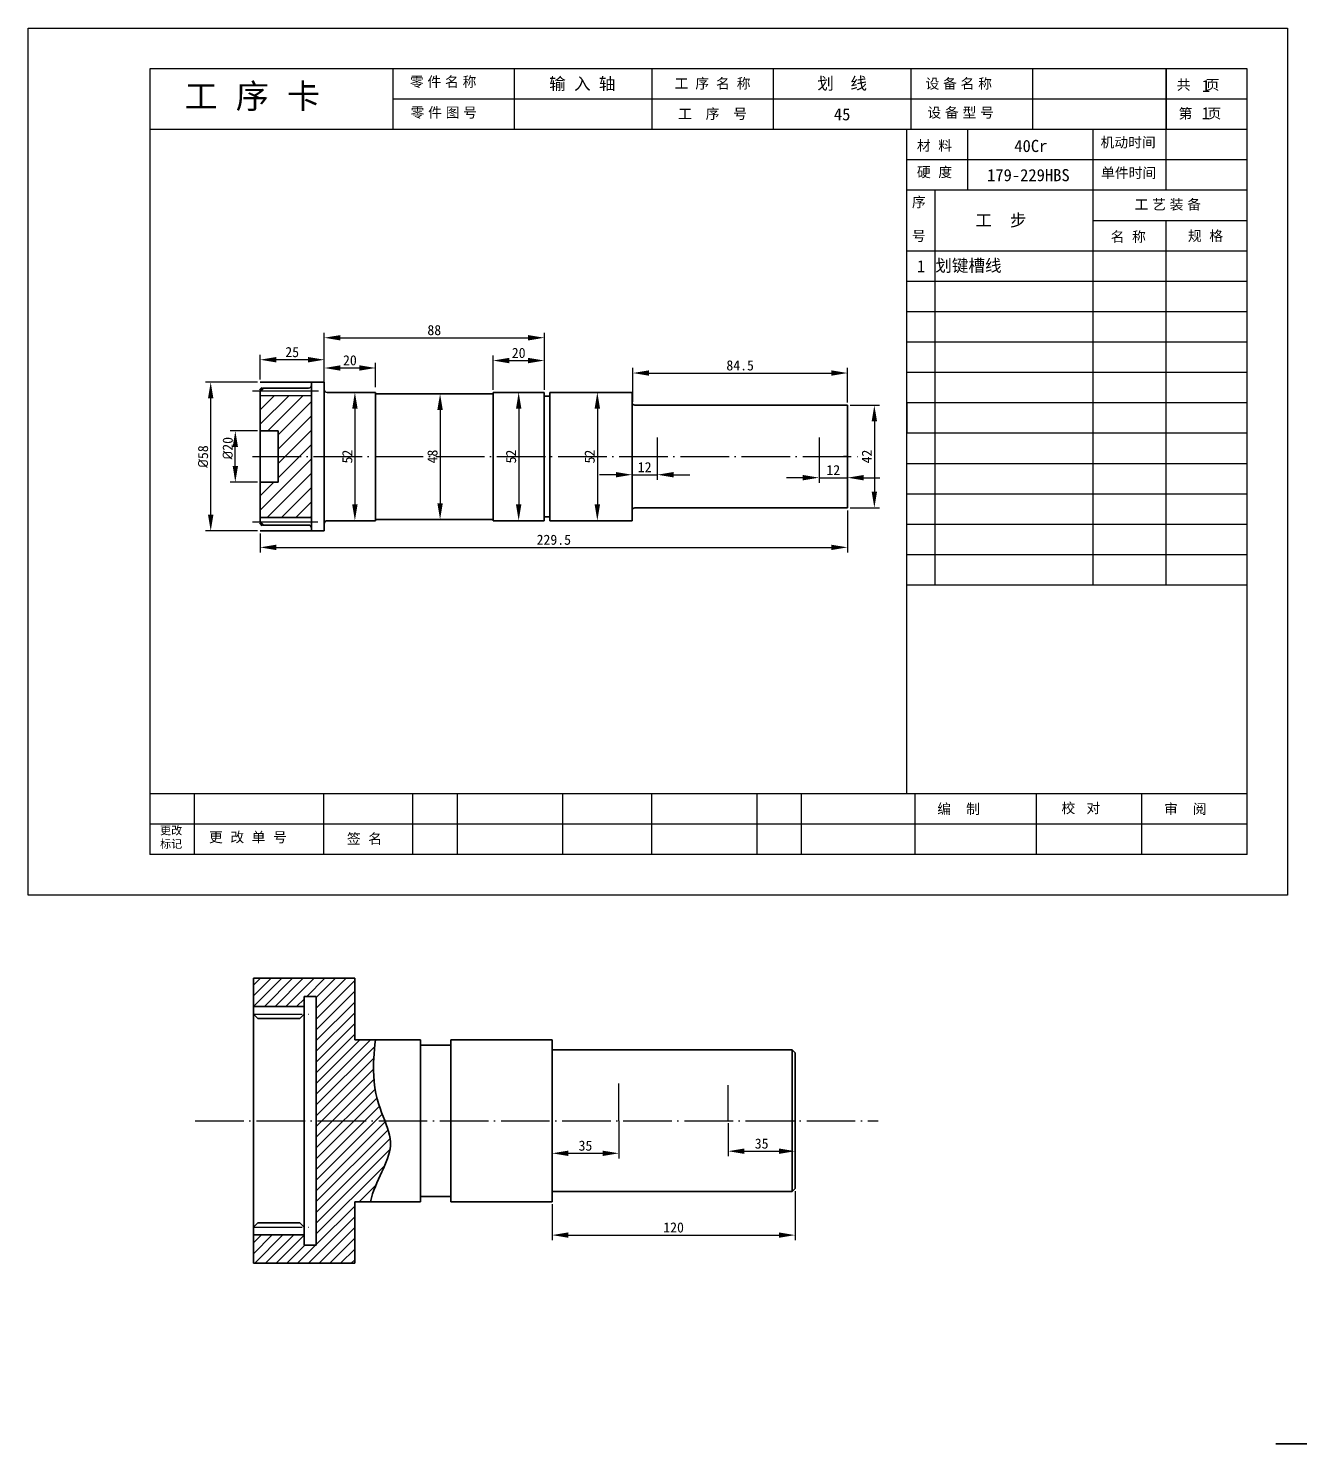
# Model space of a CAD drawing. Header units: millimetres. Extents: x -768 to 1998, y -1210 to -137.
# Drawn here: x 681.6 to 995.6, y -886.8 to -537.3 of the extents above; entities that cross this region are included whole.
import ezdxf

# ---------------------------------------------------------------- set-up
doc = ezdxf.new("R2010")
doc.units = ezdxf.units.MM
doc.header["$LTSCALE"] = 0.5
doc.header["$MEASUREMENT"] = 0
doc.linetypes.add('ACAD_ISO04W100', pattern=[30, 24, -3, 0, -3])
doc.layers.add('bx', color=4, linetype='Continuous', plot=False)
doc.layers.add('xi', color=7, linetype='Continuous', lineweight=35)
doc.layers.add('粗实线', color=7, linetype='Continuous', lineweight=70)
doc.layers.add('中心线', color=255, linetype='ACAD_ISO04W100')
doc.layers.add('尺寸标注', color=255, linetype='Continuous')
doc.styles.get("Standard").update_dxf_attribs({"font": '', "height": 2.5})
doc.styles.get('Standard').set_extended_font_data('SimSun')
doc.dimstyles.new('DIN', dxfattribs={"dimtxt": 2.5, "dimasz": 4, "dimexe": 1.25, "dimexo": 0.625, "dimtad": 1, "dimdec": 4, "dimdsep": 46, "dimlunit": 6, "dimtxsty": 'Standard', "dimcen": 2.5, "dimadec": 0, "dimazin": 0, "dimtfac": 1, "dimtdec": 4, "dimtmove": 0, "dimatfit": 3, "dimfxl": 1, "dimtvp": 1, "dimtolj": 1, "dimtzin": 0, "dimarcsym": 0})

# ---------------------------------------------------------------- blocks, each defined once
blk = doc.blocks.new('gxk1')
at = {"linetype": 'Continuous'}
for p, q in [((84, 7.5), (0, 7.5)), ((0, 0), (0, 7.5)), ((7, 0), (7, 7.5)), ((46, 0), (46, 7.5)), ((64, 0), (64, 7.5)), ((84, 0), (84, 7.5)), ((84, 0), (0, 0))]:
    blk.add_line(p, q, dxfattribs=at)
at = {"linetype": 'Continuous', "flags": 8}
for tag, p in [('XH', (0, 0)), ('GB', (7, 0)), ('MC', (46, 0)), ('GG', (64, 0))]:
    blk.add_attdef(tag, p, '', height=7, dxfattribs=at)
blk = doc.blocks.new('*D24')
at = {"layer": 'Defpoints', "color": 0, "transparency": 16777216}
for p in [(870.96, -823.77), (810.96, -827.02), (870.96, -835.26)]:
    blk.add_point(p, dxfattribs=at)
at = {"layer": 'xi', "color": 0, "lineweight": -2, "transparency": 16777216}
for p, q in [((870.96, -824.4), (870.96, -836.51)), ((810.96, -827.65), (810.96, -836.51)), ((814.96, -835.26), (866.96, -835.26))]:
    blk.add_line(p, q, dxfattribs=at)
at = {"layer": 'xi', "color": 0, "transparency": 16777216}
for points in [[(814.96, -834.59), (814.96, -835.92), (810.96, -835.26)], [(866.96, -834.59), (866.96, -835.92), (870.96, -835.26)]]:
    blk.add_solid(points, dxfattribs=at)
at = {"layer": 'xi', "color": 0, "transparency": 16777216, "insert": (840.96, -833.38), "char_height": 2.5, "attachment_point": 5}
blk.add_mtext('\\A1;120', dxfattribs=at)
blk = doc.blocks.new('*D25')
at = {"layer": 'Defpoints', "color": 0, "transparency": 16777216}
for p in [(810.96, -807.02), (827.42, -807.02), (827.42, -815.06)]:
    blk.add_point(p, dxfattribs=at)
at = {"layer": '中心线', "color": 0, "lineweight": -2, "transparency": 16777216}
for p, q in [((810.96, -807.65), (810.96, -816.31)), ((827.42, -807.65), (827.42, -816.31)), ((814.96, -815.06), (823.42, -815.06))]:
    blk.add_line(p, q, dxfattribs=at)
at = {"layer": '中心线', "color": 0, "transparency": 16777216}
for points in [[(814.96, -814.4), (814.96, -815.73), (810.96, -815.06)], [(823.42, -814.4), (823.42, -815.73), (827.42, -815.06)]]:
    blk.add_solid(points, dxfattribs=at)
at = {"layer": '中心线', "color": 0, "transparency": 16777216, "insert": (819.19, -813.19), "char_height": 2.5, "attachment_point": 5}
blk.add_mtext('\\A1;35', dxfattribs=at)
blk = doc.blocks.new('*D26')
at = {"layer": 'Defpoints', "color": 0, "transparency": 16777216}
for p in [(854.46, -807.02), (870.96, -807.02), (870.96, -814.54)]:
    blk.add_point(p, dxfattribs=at)
at = {"layer": '中心线', "color": 0, "lineweight": -2, "transparency": 16777216}
for p, q in [((854.46, -807.65), (854.46, -815.79)), ((870.96, -807.65), (870.96, -815.79)), ((858.46, -814.54), (866.96, -814.54))]:
    blk.add_line(p, q, dxfattribs=at)
at = {"layer": '中心线', "color": 0, "transparency": 16777216}
for points in [[(858.46, -813.87), (858.46, -815.21), (854.46, -814.54)], [(866.96, -813.87), (866.96, -815.21), (870.96, -814.54)]]:
    blk.add_solid(points, dxfattribs=at)
at = {"layer": '中心线', "color": 0, "transparency": 16777216, "insert": (862.71, -812.67), "char_height": 2.5, "attachment_point": 5}
blk.add_mtext('\\A1;35', dxfattribs=at)
blk = doc.blocks.new('*D164')
at = {"layer": 'Defpoints', "color": 0, "transparency": 16777216}
for p in [(883.91, -655.69), (738.84, -661.4), (883.91, -665.45)]:
    blk.add_point(p, dxfattribs=at)
at = {"layer": 'xi', "color": 0, "lineweight": -2, "transparency": 16777216}
for p, q in [((883.91, -656.32), (883.91, -666.7)), ((738.84, -662.03), (738.84, -666.7)), ((742.84, -665.45), (879.91, -665.45))]:
    blk.add_line(p, q, dxfattribs=at)
at = {"layer": 'xi', "color": 0, "transparency": 16777216}
for points in [[(742.84, -664.79), (742.84, -666.12), (738.84, -665.45)], [(879.91, -664.79), (879.91, -666.12), (883.91, -665.45)]]:
    blk.add_solid(points, dxfattribs=at)
at = {"layer": 'xi', "color": 0, "transparency": 16777216, "insert": (811.38, -663.58), "char_height": 2.5, "attachment_point": 5}
blk.add_mtext('\\A1;229.5', dxfattribs=at)
blk = doc.blocks.new('*D165')
at = {"layer": 'Defpoints', "color": 0, "transparency": 16777216}
for p in [(761.36, -627.19), (761.36, -658.86), (762.25, -658.86)]:
    blk.add_point(p, dxfattribs=at)
at = {"layer": 'xi', "color": 0, "lineweight": -2, "transparency": 16777216}
for p, q in [((761.98, -627.19), (763.5, -627.19)), ((762.25, -631.19), (762.25, -654.86)), ((761.98, -658.86), (763.5, -658.86))]:
    blk.add_line(p, q, dxfattribs=at)
at = {"layer": 'xi', "color": 0, "transparency": 16777216}
for points in [[(761.59, -631.19), (762.92, -631.19), (762.25, -627.19)], [(761.59, -654.86), (762.92, -654.86), (762.25, -658.86)]]:
    blk.add_solid(points, dxfattribs=at)
at = {"layer": 'xi', "color": 0, "transparency": 16777216, "insert": (760.38, -643.03), "char_height": 2.5, "attachment_point": 5, "rotation": 90}
blk.add_mtext('\\A1;52', dxfattribs=at)
blk = doc.blocks.new('*D166')
at = {"layer": 'Defpoints', "color": 0, "transparency": 16777216}
for p in [(784.68, -627.51), (783.29, -658.55), (784.68, -658.55)]:
    blk.add_point(p, dxfattribs=at)
at = {"layer": 'xi', "color": 0, "lineweight": -2, "transparency": 16777216}
for p, q in [((784.05, -627.51), (782.04, -627.51)), ((783.29, -631.51), (783.29, -654.55)), ((784.05, -658.55), (782.04, -658.55))]:
    blk.add_line(p, q, dxfattribs=at)
at = {"layer": 'xi', "color": 0, "transparency": 16777216}
for points in [[(782.62, -631.51), (783.96, -631.51), (783.29, -627.51)], [(782.62, -654.55), (783.96, -654.55), (783.29, -658.55)]]:
    blk.add_solid(points, dxfattribs=at)
at = {"layer": 'xi', "color": 0, "transparency": 16777216, "insert": (781.42, -643.03), "char_height": 2.5, "attachment_point": 5, "rotation": 90}
blk.add_mtext('\\A1;48', dxfattribs=at)
blk = doc.blocks.new('*D167')
at = {"layer": 'Defpoints', "color": 0, "transparency": 16777216}
for p in [(802.7, -627.19), (802.7, -658.86), (802.7, -658.86)]:
    blk.add_point(p, dxfattribs=at)
at = {"layer": 'xi', "color": 0, "lineweight": -2, "transparency": 16777216}
for p, q in [((802.08, -627.19), (801.45, -627.19)), ((802.7, -631.19), (802.7, -654.86)), ((802.08, -658.86), (801.45, -658.86))]:
    blk.add_line(p, q, dxfattribs=at)
at = {"layer": 'xi', "color": 0, "transparency": 16777216}
for points in [[(802.04, -631.19), (803.37, -631.19), (802.7, -627.19)], [(802.04, -654.86), (803.37, -654.86), (802.7, -658.86)]]:
    blk.add_solid(points, dxfattribs=at)
at = {"layer": 'xi', "color": 0, "transparency": 16777216, "insert": (800.83, -643.03), "char_height": 2.5, "attachment_point": 5, "rotation": 90}
blk.add_mtext('\\A1;52', dxfattribs=at)
blk = doc.blocks.new('*D168')
at = {"layer": 'Defpoints', "color": 0, "transparency": 16777216}
for p in [(820.56, -627.19), (820.56, -658.86), (822.13, -658.86)]:
    blk.add_point(p, dxfattribs=at)
at = {"layer": 'xi', "color": 0, "lineweight": -2, "transparency": 16777216}
for p, q in [((821.18, -627.19), (823.38, -627.19)), ((822.13, -631.19), (822.13, -654.86)), ((821.18, -658.86), (823.38, -658.86))]:
    blk.add_line(p, q, dxfattribs=at)
at = {"layer": 'xi', "color": 0, "transparency": 16777216}
for points in [[(821.46, -631.19), (822.8, -631.19), (822.13, -627.19)], [(821.46, -654.86), (822.8, -654.86), (822.13, -658.86)]]:
    blk.add_solid(points, dxfattribs=at)
at = {"layer": 'xi', "color": 0, "transparency": 16777216, "insert": (820.25, -643.03), "char_height": 2.5, "attachment_point": 5, "rotation": 90}
blk.add_mtext('\\A1;52', dxfattribs=at)
blk = doc.blocks.new('*D169')
at = {"layer": 'Defpoints', "color": 0, "transparency": 16777216}
for p in [(883.91, -630.35), (883.91, -655.69), (890.54, -655.69)]:
    blk.add_point(p, dxfattribs=at)
at = {"layer": 'xi', "color": 0, "lineweight": -2, "transparency": 16777216}
for p, q in [((884.54, -630.35), (891.79, -630.35)), ((890.54, -634.35), (890.54, -651.69)), ((884.54, -655.69), (891.79, -655.69))]:
    blk.add_line(p, q, dxfattribs=at)
at = {"layer": 'xi', "color": 0, "transparency": 16777216}
for points in [[(889.88, -634.35), (891.21, -634.35), (890.54, -630.35)], [(889.88, -651.69), (891.21, -651.69), (890.54, -655.69)]]:
    blk.add_solid(points, dxfattribs=at)
at = {"layer": 'xi', "color": 0, "transparency": 16777216, "insert": (888.67, -643.02), "char_height": 2.5, "attachment_point": 5, "rotation": 90}
blk.add_mtext('\\A1;42', dxfattribs=at)
blk = doc.blocks.new('*D170')
at = {"layer": 'Defpoints', "color": 0, "transparency": 16777216}
for p in [(767.35, -621.16), (754.69, -626.52), (767.35, -626.52)]:
    blk.add_point(p, dxfattribs=at)
at = {"layer": 'xi', "color": 0, "lineweight": -2, "transparency": 16777216}
for p, q in [((754.69, -625.89), (754.69, -619.91)), ((758.69, -621.16), (763.35, -621.16)), ((767.35, -625.89), (767.35, -619.91))]:
    blk.add_line(p, q, dxfattribs=at)
at = {"layer": 'xi', "color": 0, "transparency": 16777216}
for points in [[(758.69, -620.49), (758.69, -621.82), (754.69, -621.16)], [(763.35, -620.49), (763.35, -621.82), (767.35, -621.16)]]:
    blk.add_solid(points, dxfattribs=at)
at = {"layer": 'xi', "color": 0, "transparency": 16777216, "insert": (761.02, -619.28), "char_height": 2.5, "attachment_point": 5}
blk.add_mtext('\\A1;20', dxfattribs=at)
blk = doc.blocks.new('*D171')
at = {"layer": 'Defpoints', "color": 0, "transparency": 16777216}
for p in [(809.04, -619.32), (796.37, -627.19), (809.04, -627.19)]:
    blk.add_point(p, dxfattribs=at)
at = {"layer": 'xi', "color": 0, "lineweight": -2, "transparency": 16777216}
for p, q in [((796.37, -626.57), (796.37, -618.07)), ((809.04, -626.57), (809.04, -618.07)), ((800.37, -619.32), (805.04, -619.32))]:
    blk.add_line(p, q, dxfattribs=at)
at = {"layer": 'xi', "color": 0, "transparency": 16777216}
for points in [[(800.37, -618.65), (800.37, -619.99), (796.37, -619.32)], [(805.04, -618.65), (805.04, -619.99), (809.04, -619.32)]]:
    blk.add_solid(points, dxfattribs=at)
at = {"layer": 'xi', "color": 0, "transparency": 16777216, "insert": (802.7, -617.45), "char_height": 2.5, "attachment_point": 5}
blk.add_mtext('\\A1;20', dxfattribs=at)
blk = doc.blocks.new('*D172')
at = {"layer": 'Defpoints', "color": 0, "transparency": 16777216}
for p in [(883.91, -622.4), (830.9, -630.15), (883.91, -630.35)]:
    blk.add_point(p, dxfattribs=at)
at = {"layer": 'xi', "color": 0, "lineweight": -2, "transparency": 16777216}
for p, q in [((830.9, -629.53), (830.9, -621.15)), ((883.91, -629.72), (883.91, -621.15)), ((834.9, -622.4), (879.91, -622.4))]:
    blk.add_line(p, q, dxfattribs=at)
at = {"layer": 'xi', "color": 0, "transparency": 16777216}
for points in [[(834.9, -621.74), (834.9, -623.07), (830.9, -622.4)], [(879.91, -621.74), (879.91, -623.07), (883.91, -622.4)]]:
    blk.add_solid(points, dxfattribs=at)
at = {"layer": 'xi', "color": 0, "transparency": 16777216, "insert": (857.4, -620.53), "char_height": 2.5, "attachment_point": 5}
blk.add_mtext('\\A1;84.5', dxfattribs=at)
blk = doc.blocks.new('*D173')
at = {"layer": 'Defpoints', "color": 0, "transparency": 16777216}
for p in [(809.04, -613.69), (754.69, -624.67), (809.04, -624.67)]:
    blk.add_point(p, dxfattribs=at)
at = {"layer": 'xi', "color": 0, "lineweight": -2, "transparency": 16777216}
for p, q in [((754.69, -624.04), (754.69, -612.44)), ((758.69, -613.69), (805.04, -613.69)), ((809.04, -624.04), (809.04, -612.44))]:
    blk.add_line(p, q, dxfattribs=at)
at = {"layer": 'xi', "color": 0, "transparency": 16777216}
for points in [[(758.69, -613.03), (758.69, -614.36), (754.69, -613.69)], [(805.04, -613.03), (805.04, -614.36), (809.04, -613.69)]]:
    blk.add_solid(points, dxfattribs=at)
at = {"layer": 'xi', "color": 0, "transparency": 16777216, "insert": (781.86, -611.82), "char_height": 2.5, "attachment_point": 5}
blk.add_mtext('\\A1;88', dxfattribs=at)
blk = doc.blocks.new('*D174')
at = {"layer": 'Defpoints', "color": 0, "transparency": 16777216}
for p in [(738.84, -619.12), (738.84, -624.67), (754.69, -624.67)]:
    blk.add_point(p, dxfattribs=at)
at = {"layer": 'xi', "color": 0, "lineweight": -2, "transparency": 16777216}
for p, q in [((738.84, -624.04), (738.84, -617.87)), ((754.69, -624.04), (754.69, -617.87)), ((750.69, -619.12), (742.84, -619.12))]:
    blk.add_line(p, q, dxfattribs=at)
at = {"layer": 'xi', "color": 0, "transparency": 16777216}
for points in [[(742.84, -618.45), (742.84, -619.78), (738.84, -619.12)], [(750.69, -618.45), (750.69, -619.78), (754.69, -619.12)]]:
    blk.add_solid(points, dxfattribs=at)
at = {"layer": 'xi', "color": 0, "transparency": 16777216, "insert": (746.76, -617.24), "char_height": 2.5, "attachment_point": 5}
blk.add_mtext('\\A1;25', dxfattribs=at)
blk = doc.blocks.new('*D175')
at = {"layer": 'Defpoints', "color": 0, "transparency": 16777216}
for p in [(732.72, -636.69), (738.84, -636.69), (738.84, -649.35)]:
    blk.add_point(p, dxfattribs=at)
at = {"layer": 'xi', "color": 0, "lineweight": -2, "transparency": 16777216}
for p, q in [((738.22, -636.69), (731.47, -636.69)), ((732.72, -645.35), (732.72, -640.69)), ((738.22, -649.35), (731.47, -649.35))]:
    blk.add_line(p, q, dxfattribs=at)
at = {"layer": 'xi', "color": 0, "transparency": 16777216}
for points in [[(732.06, -640.69), (733.39, -640.69), (732.72, -636.69)], [(732.06, -645.35), (733.39, -645.35), (732.72, -649.35)]]:
    blk.add_solid(points, dxfattribs=at)
at = {"layer": 'xi', "color": 0, "transparency": 16777216, "insert": (730.85, -640.97), "char_height": 2.5, "attachment_point": 5, "rotation": 90}
blk.add_mtext('\\A1;{\\fISOCPEUR|b0|i0|c0|p34;%%C}20', dxfattribs=at)
blk = doc.blocks.new('*D176')
at = {"layer": 'Defpoints', "color": 0, "transparency": 16777216}
for p in [(726.64, -624.67), (738.84, -624.67), (738.84, -661.4)]:
    blk.add_point(p, dxfattribs=at)
at = {"layer": 'xi', "color": 0, "lineweight": -2, "transparency": 16777216}
for p, q in [((738.22, -624.67), (725.39, -624.67)), ((726.64, -657.4), (726.64, -628.67)), ((738.22, -661.4), (725.39, -661.4))]:
    blk.add_line(p, q, dxfattribs=at)
at = {"layer": 'xi', "color": 0, "transparency": 16777216}
for points in [[(725.97, -628.67), (727.31, -628.67), (726.64, -624.67)], [(725.97, -657.4), (727.31, -657.4), (726.64, -661.4)]]:
    blk.add_solid(points, dxfattribs=at)
at = {"layer": 'xi', "color": 0, "transparency": 16777216, "insert": (724.76, -643.03), "char_height": 2.5, "attachment_point": 5, "rotation": 90}
blk.add_mtext('\\A1;{\\fISOCPEUR|b0|i0|c0|p34;%%C}58', dxfattribs=at)
blk = doc.blocks.new('*D177')
at = {"layer": 'Defpoints', "color": 0, "transparency": 16777216}
for p in [(830.7, -643.03), (836.94, -642.92), (836.94, -647.51)]:
    blk.add_point(p, dxfattribs=at)
at = {"layer": '尺寸标注', "color": 0, "lineweight": -2, "transparency": 16777216}
for p, q in [((830.7, -643.65), (830.7, -648.76)), ((836.94, -643.55), (836.94, -648.76)), ((826.7, -647.51), (822.7, -647.51)), ((830.7, -647.51), (836.94, -647.51)), ((840.94, -647.51), (844.94, -647.51))]:
    blk.add_line(p, q, dxfattribs=at)
at = {"layer": '尺寸标注', "color": 0, "transparency": 16777216}
for points in [[(826.7, -646.84), (826.7, -648.18), (830.7, -647.51)], [(840.94, -646.84), (840.94, -648.18), (836.94, -647.51)]]:
    blk.add_solid(points, dxfattribs=at)
at = {"layer": '尺寸标注', "color": 0, "transparency": 16777216, "insert": (833.82, -645.64), "char_height": 2.5, "attachment_point": 5}
blk.add_mtext('\\A1;12', dxfattribs=at)
blk = doc.blocks.new('*D178')
at = {"layer": 'Defpoints', "color": 0, "transparency": 16777216}
for p in [(876.88, -642.77), (883.91, -642.77), (883.91, -648.24)]:
    blk.add_point(p, dxfattribs=at)
at = {"layer": '尺寸标注', "color": 0, "lineweight": -2, "transparency": 16777216}
for p, q in [((876.88, -643.4), (876.88, -649.49)), ((883.91, -643.4), (883.91, -649.49)), ((872.88, -648.24), (868.88, -648.24)), ((876.88, -648.24), (883.91, -648.24)), ((887.91, -648.24), (891.91, -648.24))]:
    blk.add_line(p, q, dxfattribs=at)
at = {"layer": '尺寸标注', "color": 0, "transparency": 16777216}
for points in [[(872.88, -647.58), (872.88, -648.91), (876.88, -648.24)], [(887.91, -647.58), (887.91, -648.91), (883.91, -648.24)]]:
    blk.add_solid(points, dxfattribs=at)
at = {"layer": '尺寸标注', "color": 0, "transparency": 16777216, "insert": (880.4, -646.37), "char_height": 2.5, "attachment_point": 5}
blk.add_mtext('\\A1;12', dxfattribs=at)

msp = doc.modelspace()

# ---------------------------------------------------------------- hatches: boundary and pattern name
h = msp.add_hatch()
h.set_pattern_fill('ANSI31', color=0, scale=20, angle=180)
h.set_pattern_definition([(225, (282.7299, -1137.1288), (1.767767, -1.767767), [])])
h.paths.add_polyline_path([(738.84105, -658.07049), (748.18286, -658.07049), (751.50711, -658.07049), (751.50711, -643.02727), (743.27316, -643.02727), (743.27316, -649.3603), (738.84105, -649.3603)])
h.paths.add_polyline_path([(738.84105, -636.68816), (743.27316, -636.68816), (743.27316, -643.02727), (751.50711, -643.02727), (751.50711, -628.00769), (738.84105, -627.98404)])
at = {"layer": '尺寸标注'}
h = msp.add_hatch(dxfattribs=at)
h.set_pattern_fill('ANSI31', color=256, scale=15, style=0)
h.set_pattern_definition([(45, (0, 114.7022), (-1.3258252, 1.3258252), [])])
edge = h.paths.add_edge_path()
edge.add_spline(control_points=[(769.64023, -807.02487), (768.53281, -804.16306), (766.38609, -798.98225), (766.96765, -790.09514), (767.35, -787.07802)], knot_values=[15.556508156, 15.556508156, 15.556508156, 15.556508156, 25.64315715, 31.023915723, 31.023915723, 31.023915723, 31.023915723], degree=3, periodic=0)
edge.add_line((767.35, -787.07802), (762.9825, -787.07802))
edge.add_line((762.9825, -787.07802), (762.2325, -787.07802))
edge.add_line((762.2325, -787.07802), (762.2325, -785.08952))
edge.add_line((762.2325, -785.08952), (762.20804, -771.85342))
edge.add_line((762.20804, -771.85342), (754.70804, -771.85342))
edge.add_line((754.70804, -771.85342), (749.70804, -771.85342))
edge.add_line((749.70804, -771.85342), (737.20804, -771.85342))
edge.add_line((737.20804, -771.85342), (737.20804, -778.82802))
edge.add_line((737.20804, -778.82802), (748.45804, -778.82802))
edge.add_line((748.45804, -778.82802), (749.70804, -778.82802))
edge.add_line((749.70804, -778.82802), (749.70804, -776.30351))
edge.add_line((749.70804, -776.30351), (752.70804, -776.30351))
edge.add_line((752.70804, -776.30351), (752.70804, -807.02487))
edge.add_line((752.70804, -807.02487), (769.64023, -807.02487))
edge = h.paths.add_edge_path()
edge.add_spline(control_points=[(766.07142, -827.02487), (767.31676, -821.83463), (772.47857, -814.77422), (770.49265, -809.22771), (769.64023, -807.02487)], knot_values=[31.023915723, 31.023915723, 31.023915723, 31.023915723, 45.964207843, 53.728243003, 53.728243003, 53.728243003, 53.728243003], degree=3, periodic=0)
edge.add_line((769.64023, -807.02487), (752.70804, -807.02487))
edge.add_line((752.70804, -807.02487), (752.70804, -837.74624))
edge.add_line((752.70804, -837.74624), (749.70804, -837.74624))
edge.add_line((749.70804, -837.74624), (749.70804, -835.22057))
edge.add_line((749.70804, -835.22057), (737.20804, -835.20838))
edge.add_line((737.20804, -835.20838), (737.20804, -842.19632))
edge.add_line((737.20804, -842.19632), (749.70804, -842.19632))
edge.add_line((749.70804, -842.19632), (758.45804, -842.19632))
edge.add_line((758.45804, -842.19632), (762.20804, -842.19632))
edge.add_line((762.20804, -842.19632), (762.2325, -828.96023))
edge.add_line((762.2325, -828.96023), (762.2325, -827.02487))
edge.add_line((762.2325, -827.02487), (762.9825, -827.02487))
edge.add_line((762.9825, -827.02487), (766.07142, -827.02487))

# ---------------------------------------------------------------- linework, layer by layer
at = {"color": 0, "linetype": 'ByBlock'}
for p, q in [((982.59125, -547.28698), (711.59125, -547.28698)), ((711.59125, -547.28698), (711.59125, -741.28698)), ((771.59125, -547.28698), (771.59125, -562.28698)), ((801.59125, -547.28698), (801.59125, -562.28698)), ((835.59125, -547.28698), (835.59125, -562.28698)), ((865.59125, -547.28698), (865.59125, -562.28698)), ((899.59125, -547.28698), (899.59125, -562.28698)), ((929.59125, -547.28698), (929.59125, -562.28698)), ((962.59125, -577.28698), (962.59125, -547.28698)), ((962.59125, -547.28698), (962.59125, -562.28698)), ((982.59125, -741.28698), (982.59125, -547.28698)), ((982.59125, -554.78698), (771.59125, -554.78698)), ((982.59125, -562.28698), (711.59125, -562.28698)), ((898.59125, -726.28698), (898.59125, -562.28698)), ((913.59125, -577.28698), (913.59125, -562.28698)), ((944.59125, -592.28698), (944.59125, -562.28698)), ((982.59125, -569.78698), (898.59125, -569.78698)), ((982.59125, -577.28698), (898.59125, -577.28698)), ((905.59125, -592.28698), (905.59125, -577.28698)), ((982.59125, -584.78698), (944.59125, -584.78698)), ((962.59125, -592.28698), (962.59125, -584.78698)), ((982.59125, -592.28698), (898.59125, -592.28698)), ((898.59125, -629.78698), (898.59125, -637.28698)), ((982.59125, -726.28698), (711.59125, -726.28698)), ((722.59125, -726.28698), (722.59125, -741.28698)), ((754.59125, -741.28698), (754.59125, -726.28698)), ((776.59125, -741.28698), (776.59125, -726.28698)), ((787.59125, -741.28698), (787.59125, -726.28698)), ((813.59125, -741.28698), (813.59125, -726.28698)), ((835.59125, -741.28698), (835.59125, -726.28698)), ((861.59125, -741.28698), (861.59125, -726.28698)), ((872.59125, -741.28698), (872.59125, -726.28698)), ((900.59125, -741.28698), (900.59125, -726.28698)), ((930.59125, -741.28698), (930.59125, -726.28698)), ((956.59125, -741.28698), (956.59125, -726.28698)), ((982.59125, -733.78698), (711.59125, -733.78698)), ((982.59125, -741.28698), (711.59125, -741.28698))]:
    msp.add_line(p, q, dxfattribs=at)
at = {"color": 0, "linetype": 'ByBlock', "lineweight": 30}
msp.add_line((711.59125, -562.28698), (711.59125, -562.28698), dxfattribs=at)
for p, q in [((753.2709, -626.88767), (736.94621, -626.88767)), ((753.10404, -659.19051), (736.94621, -659.19051))]:
    msp.add_line(p, q)
at = {"layer": 'bx', "color": 0, "linetype": 'ByBlock'}
msp.add_lwpolyline([(681.59125, -537.28698), (992.59125, -537.28698), (992.59125, -751.28698), (681.59125, -751.28698)], close=True, dxfattribs=at)
at = {"layer": 'xi', "color": 0}
for p, q in [((751.50711, -624.66587), (738.84105, -624.66587)), ((738.84105, -659.32156), (738.84105, -626.75662)), ((883.91167, -643.03335), (883.91167, -630.34905)), ((883.91167, -630.34905), (883.91167, -655.69333)), ((738.84105, -643.02119), (738.84105, -659.32156)), ((882.95851, -643.02119), (883.91167, -643.03335)), ((883.91167, -643.03335), (883.91167, -643.03335)), ((881.63579, -655.69333), (882.95851, -655.69333)), ((882.95851, -655.69333), (883.91167, -655.69333)), ((754.68882, -661.40082), (738.84105, -661.40082)), ((737.20804, -781.09007), (737.20804, -771.85342)), ((737.20804, -771.85342), (749.70804, -771.85342)), ((749.70804, -771.85342), (754.70804, -771.85342)), ((737.20804, -778.82802), (748.45804, -778.82802)), ((748.45804, -778.82802), (749.70804, -778.82802)), ((749.70804, -778.82802), (749.70804, -776.30351)), ((749.70804, -778.82802), (749.70804, -781.03727)), ((748.45804, -781.78727), (748.63666, -781.78727)), ((778.45804, -787.07802), (778.45804, -807.02487)), ((778.45804, -788.32802), (785.95804, -788.32802)), ((785.95804, -788.32802), (785.95804, -787.07802)), ((785.95804, -788.32802), (785.95804, -807.02487)), ((870.20804, -789.52487), (810.95804, -789.52487)), ((870.20804, -789.52487), (870.20804, -824.52487)), ((870.95804, -823.77487), (870.95804, -790.27487)), ((778.45804, -827.02487), (778.45804, -807.02486)), ((785.95804, -827.02487), (785.95804, -807.02486)), ((810.95804, -824.52487), (870.20804, -824.52487)), ((778.45804, -825.72172), (785.95804, -825.72172)), ((737.18055, -835.20836), (749.70804, -835.22057)), ((737.20804, -832.94632), (737.20804, -842.19632)), ((749.70804, -835.22173), (749.70804, -833.01131)), ((749.70804, -835.22173), (749.70804, -837.74624)), ((737.20804, -842.19632), (749.70804, -842.19632)), ((749.70804, -842.19632), (758.45804, -842.19632))]:
    msp.add_line(p, q, dxfattribs=at)
at = {"layer": 'xi'}
for p, q in [((751.50711, -624.66587), (754.68882, -624.66587)), ((751.50711, -624.67195), (751.50711, -625.44948)), ((751.50711, -624.67195), (754.68882, -624.67195)), ((751.50711, -625.44948), (751.50711, -658.07049)), ((754.68882, -624.66587), (754.68882, -626.51613)), ((754.68882, -624.67195), (754.68882, -626.52221)), ((738.84105, -626.88767), (738.84105, -626.75662)), ((738.84105, -626.88767), (738.84105, -627.98404)), ((738.84105, -627.97796), (738.84105, -636.68816)), ((738.84105, -627.98404), (738.84105, -636.69424)), ((738.84105, -627.98404), (751.50711, -628.00769)), ((739.47266, -626.125), (750.83158, -626.125)), ((754.68882, -659.53841), (754.68882, -626.51613)), ((754.68882, -659.54449), (754.68882, -626.52221)), ((755.36434, -627.19166), (767.35488, -627.19166)), ((767.35488, -627.19166), (767.35488, -658.86288)), ((767.35488, -627.5132), (796.3686, -627.5132)), ((796.3686, -627.5132), (796.3686, -627.19166)), ((796.3686, -627.19166), (809.03533, -627.19166)), ((796.3686, -627.5132), (796.3686, -658.86288)), ((809.03533, -627.19166), (809.03533, -657.92188)), ((809.03533, -628.13266), (810.41745, -628.13266)), ((810.41745, -627.19166), (810.41745, -658.86288)), ((830.69733, -627.19166), (810.41745, -627.19166)), ((830.69733, -629.67353), (830.69733, -627.19166)), ((830.69733, -656.36885), (830.69733, -629.67353)), ((831.37286, -630.34905), (883.91167, -630.34905)), ((883.91167, -631.31437), (883.91167, -654.75232)), ((738.84105, -636.68816), (743.27316, -636.68816)), ((738.84105, -649.35422), (738.84105, -636.68816)), ((738.84105, -636.69424), (743.27316, -636.69424)), ((738.84105, -649.3603), (738.84105, -636.69424)), ((743.27316, -636.68816), (743.27316, -649.35422)), ((743.27316, -636.69424), (743.27316, -649.3603)), ((743.27316, -649.35422), (738.84105, -649.35422)), ((738.84105, -649.35422), (738.84105, -658.06441)), ((743.27316, -649.3603), (738.84105, -649.3603)), ((738.84105, -649.3603), (738.84105, -658.07049)), ((830.69733, -656.36885), (830.69733, -658.86288)), ((882.95851, -655.69333), (831.37286, -655.69333)), ((738.84105, -658.07049), (748.18286, -658.07049)), ((738.84105, -658.07049), (738.84105, -659.32156)), ((739.47266, -659.94169), (750.83158, -659.94169)), ((748.18286, -658.07049), (751.50711, -658.07049)), ((751.50711, -658.07049), (751.50711, -661.40082)), ((754.68882, -661.40082), (754.68882, -659.53841)), ((754.68882, -661.4069), (754.68882, -659.54449)), ((767.35488, -658.86288), (755.36434, -658.86288)), ((796.3686, -658.55349), (767.35488, -658.55349)), ((809.03533, -658.86288), (796.3686, -658.86288)), ((809.03533, -657.92188), (809.03533, -658.86288)), ((809.03533, -657.92188), (810.41745, -657.92188)), ((810.41745, -658.86288), (830.69733, -658.86288)), ((754.70804, -771.85342), (762.20804, -771.85342)), ((762.20804, -771.85342), (762.2325, -785.08952)), ((749.70804, -776.30351), (752.70804, -776.30351)), ((752.70804, -837.74624), (752.70804, -776.30351)), ((737.20804, -780.71589), (738.27942, -781.78727)), ((737.20804, -781.09007), (737.20804, -832.94632)), ((748.63666, -781.78727), (738.27942, -781.78727)), ((749.70804, -780.71589), (748.63666, -781.78727)), ((749.70804, -781.03727), (749.70804, -833.01131)), ((762.2325, -785.08952), (762.2325, -787.07802)), ((762.2325, -787.07802), (762.9825, -787.07802)), ((778.45804, -787.07802), (762.9825, -787.07802)), ((810.95804, -787.02487), (785.95804, -787.02487)), ((810.95804, -787.02487), (810.95804, -827.02487)), ((870.20804, -789.52487), (870.95804, -790.27487)), ((870.95804, -823.77487), (870.20804, -824.52487)), ((762.2325, -828.96023), (762.2325, -827.02487)), ((762.9825, -827.02487), (762.2325, -827.02487)), ((778.45804, -827.02487), (762.9825, -827.02487)), ((810.95804, -827.02487), (785.95804, -827.02487)), ((762.20804, -842.19632), (762.2325, -828.96023)), ((737.20804, -833.33132), (738.27688, -832.26248)), ((748.6392, -832.26248), (738.27688, -832.26248)), ((749.70804, -833.33132), (748.6392, -832.26248)), ((749.70804, -837.74624), (752.70804, -837.74624)), ((754.70804, -842.19632), (762.20804, -842.19632))]:
    msp.add_line(p, q, dxfattribs=at)
at = {"layer": 'xi', "color": 1}
msp.add_line((989.68862, -886.76052), (1124.58473, -886.76052), dxfattribs=at)
at = {"layer": 'xi'}
for centre, start, end in [((750.83158, -625.44948), 270, 0), ((755.36434, -626.51613), 180, 270), ((755.36434, -626.52221), 180, 270), ((831.37286, -629.67353), 180, 270), ((831.37286, -656.36885), 90, 180), ((750.83158, -660.61722), 0, 90), ((755.36434, -659.53841), 90, 180), ((755.36434, -659.54449), 90, 180)]:
    msp.add_arc(centre, 0.67552, start, end, dxfattribs=at)
msp.add_open_spline([(767.35, -787.07802), (766.96765, -790.09514), (766.09417, -803.44324), (774.77176, -811.63755), (767.31676, -821.83463), (766.07142, -827.02487)], degree=3, knots=[15.556508156, 15.556508156, 15.556508156, 15.556508156, 20.937266729, 38.787950884, 53.728243003, 53.728243003, 53.728243003, 53.728243003], dxfattribs=at)
at = {"layer": '中心线'}
for p, q in [((736.94621, -643.02727), (887.15283, -643.02727)), ((737.20804, -780.71589), (751.17773, -780.71589)), ((827.42236, -807.02487), (827.42236, -797.85491)), ((854.45804, -807.02487), (854.45804, -798.21227)), ((827.42236, -807.02487), (827.42236, -815.48481)), ((737.20804, -833.33132), (751.21812, -833.33132))]:
    msp.add_line(p, q, dxfattribs=at)
at = {"layer": '中心线', "color": 1}
msp.add_line((722.8379, -807.02487), (891.45804, -807.02487), dxfattribs=at)
at = {"layer": '尺寸标注', "color": 0}
for p, q in [((836.9377, -638.33889), (836.9377, -647.51076)), ((876.87855, -638.33889), (876.87855, -647.20503))]:
    msp.add_line(p, q, dxfattribs=at)
at = {"layer": '粗实线'}
for p, q in [((738.84105, -626.75662), (739.47266, -626.125)), ((738.84105, -659.32156), (739.47266, -659.94169))]:
    msp.add_line(p, q, dxfattribs=at)

# ---------------------------------------------------------------- block references
at = {"color": 0, "linetype": 'ByBlock'}
for p in [(898.59125, -599.78698), (898.59125, -607.28698), (898.59125, -614.78698), (898.59125, -622.28698), (898.59125, -629.78698), (898.59125, -637.28698), (898.59125, -644.78698), (898.59125, -652.28698), (898.59125, -659.78698), (898.59125, -667.28698), (898.59125, -674.78698)]:
    msp.add_blockref('gxk1', p, dxfattribs=at)

# ---------------------------------------------------------------- texts
at = {"color": 0, "linetype": 'ByBlock', "attachment_point": 1}
for s, insert, char_height, width in [('{\\fￋￎￌ￥|b0|i0|c134|p2;工  序  卡}', (720.19177, -551.03718), 6, 58.6449659), ('{\\fￋￎￌ￥|b0|i0|c134|p2;共    页}', (965.23669, -549.95885), 2.5, 17.6706), ('{\\fￋￎￌ￥|b0|i0|c134|p2;第    页}', (965.66768, -557.06193), 2.5, 18.5326), ('{\\fￋￎￌ￥|b0|i0|c134|p2;机动时间}', (946.40036, -564.1863), 2.5, 18), ('{\\fￋￎￌ￥|b0|i0|c134|p2;单件时间}', (946.53673, -571.7302), 2.5, 18), ('{\\fￋￎￌ￥|b0|i0|c134|p2;工    步}', (915.48883, -583.18668), 3, 28.7499)]:
    msp.add_mtext(s, dxfattribs=dict(at, insert=insert, char_height=char_height, width=width))
at = {"color": 0, "linetype": 'ByBlock', "lineweight": 30, "attachment_point": 1}
for s, insert, char_height, width in [('\\fￋￎￌ￥|b0|i0|c134|p2;零 件 名 称', (775.83413, -549.23806), 2.5, 36.6), ('\\fￋￎￌ￥|b0|i0|c134|p2;零 件 图 号', (775.99408, -556.82016), 2.5, 30), ('\\fￋￎￌ￥|b0|i0|c134|p2;设 备 型 号', (903.64127, -556.84394), 2.5, 29.4), ('{\\fￋￎￌ￥|b0|i0|c134|p2;材  料}', (901.05814, -565.01685), 2.5, 15), ('{\\fￋￎￌ￥|b0|i0|c134|p2;硬  度}', (901.05814, -571.53732), 2.5, 14.2145265), ('{\\fￋￎￌ￥|b0|i0|c134|p2;序\\P\\P号}', (899.82403, -578.94766), 2.5, 5.073), ('{\\fￋￎￌ￥|b0|i0|c134|p2;工 艺 装 备}', (954.80038, -579.52073), 2.5, 38.2164), ('{\\fￋￎￌ￥|b0|i0|c134|p2;规  格}', (967.99011, -587.28702), 2.5, 29.7614), ('{\\fￋￎￌ￥|b0|i0|c134|p2;名  称}', (948.91666, -587.49054), 2.5, 17.7554), ('{\\fￋￎￌ￥|b0|i0|c134|p2;编    制}', (906.09125, -728.78698), 2.5, 30), ('{\\fￋￎￌ￥|b0|i0|c134|p2;校   对}', (936.73975, -728.57107), 2.5, 26), ('{\\fￋￎￌ￥|b0|i0|c134|p2;审    阅}', (962.09125, -728.78698), 2.5, 26), ('{\\fￋￎￌ￥|b0|i0|c134|p2;更改\\P标记}', (714.13897, -734.33819), 2, 9), ('{\\fￋￎￌ￥|b0|i0|c134|p2;更  改  单  号}', (726.21426, -735.75402), 2.5, 30.9400451), ('{\\fￋￎￌ￥|b0|i0|c134|p2;签  名}', (760.2695, -736.13781), 2.5, 18.2414)]:
    msp.add_mtext(s, dxfattribs=dict(at, insert=insert, char_height=char_height, width=width))
for s, insert, char_height, width, attachment_point in [('{\\fKaiTi_GB2312|b0|i0|c134|p49;输 入 轴}', (818.41925, -551.12158), 3, 34, 5), ('工 序 名 称', (850.59125, -551.03698), 2.5, 30, 5), ('1', (971.41207, -550.02078), 3, 6.1620423, 1), ('工  序  号', (850.59125, -558.53698), 2.5, 30, 5), ('1', (971.37788, -556.75132), 3, 6.1620423, 1), ('40Cr', (929.19099, -566.35686), 3, 31, 5)]:
    msp.add_mtext(s, dxfattribs=dict(insert=insert, char_height=char_height, width=width, attachment_point=attachment_point))
at = {"color": 0, "linetype": 'ByBlock', "lineweight": 40, "insert": (903.17265, -549.69258), "char_height": 2.5, "width": 26.4, "attachment_point": 1}
msp.add_mtext('\\fￋￎￌ￥|b0|i0|c134|p2;设 备 名 称', dxfattribs=at)
at = {"layer": 'xi', "char_height": 3}
for s, insert, width, attachment_point in [('{\\fKaiTi_GB2312|b0|i0|c134|p49;划  线}', (882.59125, -551.03698), 34, 5), ('45', (882.59125, -558.53698), 34, 5), ('179-229HBS', (928.58489, -573.5648), 31, 5), ('{\\fKaiTi_GB2312|b0|i0|c134|p49;划键槽线}', (905.59125, -596.03698), 39, 4), ('1', (902.09125, -596.03698), 7, 5)]:
    msp.add_mtext(s, dxfattribs=dict(at, insert=insert, width=width, attachment_point=attachment_point))

# ---------------------------------------------------------------- dimensions: what is measured, and where the dimension line sits
at = {"layer": 'xi', "color": 0}
for base, p1, p2, text, picture, middle in [((809.03533, -613.69323), (754.68882, -624.66587), (809.03533, -624.66587), '88', '*D173', (781.86208, -611.81823)), ((767.35488, -621.15557), (754.68882, -626.51613), (767.35488, -626.51613), '20', '*D170', (761.02185, -619.28057)), ((883.91167, -622.40399), (830.89519, -630.15119), (883.91167, -630.34905), '84.5', '*D172', (857.40343, -620.52899)), ((883.91167, -665.45297), (738.84105, -661.40082), (883.91167, -655.69333), '229.5', '*D164', (811.37636, -663.57797))]:
    dim = msp.add_linear_dim(base=base, p1=p1, p2=p2, text=text, dimstyle='DIN', dxfattribs=at)
    dim.commit()
    dim.dimension.update_dxf_attribs({"geometry": picture, "text_midpoint": middle})
for base, p1, p2, angle, text, picture, middle in [((738.84105, -619.11726), (754.68882, -624.66587), (738.84105, -624.66587), 180, '25', '*D174', (746.76493, -617.24226)), ((726.63961, -624.66587), (738.84105, -661.40082), (738.84105, -624.66587), 270, '{\\fISOCPEUR|b0|i0|c0|p34;%%C}58', '*D176', (724.76461, -643.03335)), ((762.25387, -658.86288), (761.35961, -627.19166), (761.35961, -658.86288), 90, '52', '*D165', (760.37887, -643.02727)), ((783.29121, -658.55349), (784.67829, -627.5132), (784.67829, -658.55349), 90, '48', '*D166', (781.41621, -643.03335)), ((802.70197, -658.86288), (802.70197, -627.19166), (802.70197, -658.86288), 90, '52', '*D167', (800.82697, -643.02727)), ((822.12938, -658.86288), (820.55739, -627.19166), (820.55739, -658.86288), 90, '52', '*D168', (820.25438, -643.02727)), ((890.5421, -655.69333), (883.91167, -630.34905), (883.91167, -655.69333), 90, '42', '*D169', (888.6671, -643.02119))]:
    dim = msp.add_linear_dim(base=base, p1=p1, p2=p2, angle=angle, text=text, dimstyle='DIN', dxfattribs=at)
    dim.commit()
    dim.dimension.update_dxf_attribs({"geometry": picture, "text_midpoint": middle})
dim = msp.add_linear_dim(base=(809.03533, -619.32093), p1=(796.3686, -627.19166), p2=(809.03533, -627.19166), text='20', dimstyle='DIN', dxfattribs=at)
dim.commit()
dim.dimension.update_dxf_attribs({"geometry": '*D171', "text_midpoint": (802.70197, -619.32093), "dimtype": 160})
dim = msp.add_linear_dim(base=(732.72338, -636.68816), p1=(738.84105, -649.35422), p2=(738.84105, -636.68816), angle=270, text='{\\fISOCPEUR|b0|i0|c0|p34;%%C}20', dimstyle='DIN', dxfattribs=at)
dim.commit()
dim.dimension.update_dxf_attribs({"geometry": '*D175', "text_midpoint": (732.72338, -640.9663), "dimtype": 160})
at = {"layer": 'xi'}
dim = msp.add_linear_dim(base=(870.95804, -835.25672), p1=(810.95804, -827.02487), p2=(870.95804, -823.77487), text='120', dimstyle='DIN', dxfattribs=at)
dim.commit()
dim.dimension.update_dxf_attribs({"geometry": '*D24', "text_midpoint": (840.95804, -833.38172)})
at = {"layer": '中心线'}
for base, p1, p2, picture, middle in [((827.42236, -815.06296), (810.95804, -807.02487), (827.42236, -807.02487), '*D25', (819.1902, -813.18796)), ((870.95804, -814.54001), (854.45804, -807.02487), (870.95804, -807.02487), '*D26', (862.70804, -812.66501))]:
    dim = msp.add_linear_dim(base=base, p1=p1, p2=p2, text='35', dimstyle='DIN', dxfattribs=at)
    dim.commit()
    dim.dimension.update_dxf_attribs({"geometry": picture, "text_midpoint": middle})
at = {"layer": '尺寸标注', "color": 0}
for base, p1, p2, picture, middle in [((836.9377, -647.51076), (830.69733, -643.02727), (836.9377, -642.92483), '*D177', (833.81752, -645.63576)), ((883.91167, -648.24216), (876.87855, -642.77196), (883.91167, -642.77196), '*D178', (880.39511, -646.36716))]:
    dim = msp.add_linear_dim(base=base, p1=p1, p2=p2, text='12', dimstyle='DIN', dxfattribs=at)
    dim.commit()
    dim.dimension.update_dxf_attribs({"geometry": picture, "text_midpoint": middle})

doc.saveas('drawing.dxf')
